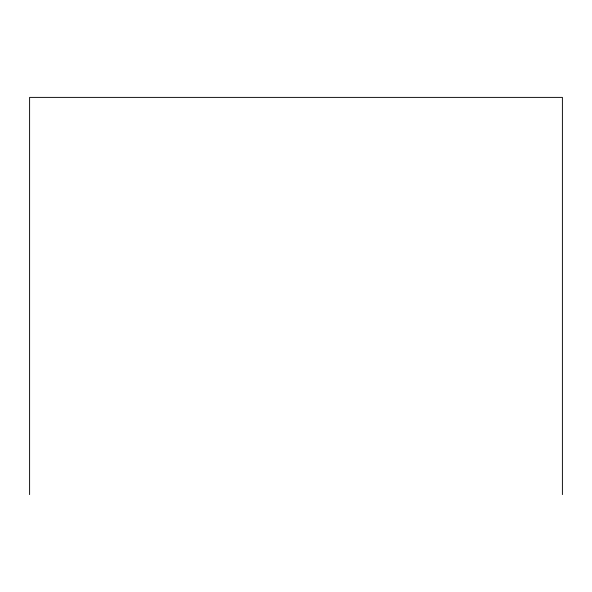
<?xml version="1.0" encoding="UTF-8"?>
<svg xmlns="http://www.w3.org/2000/svg" width="592" height="592" viewBox="0 0 592 592"><rect width="100%" height="100%" fill="white"/><g stroke="black" fill="none" stroke-linecap="round" stroke-linejoin="round"><path stroke-width="0.89" d="M562.4 494.609L562.4 97.391L29.6 97.391L29.6 494.609"/></g></svg>
